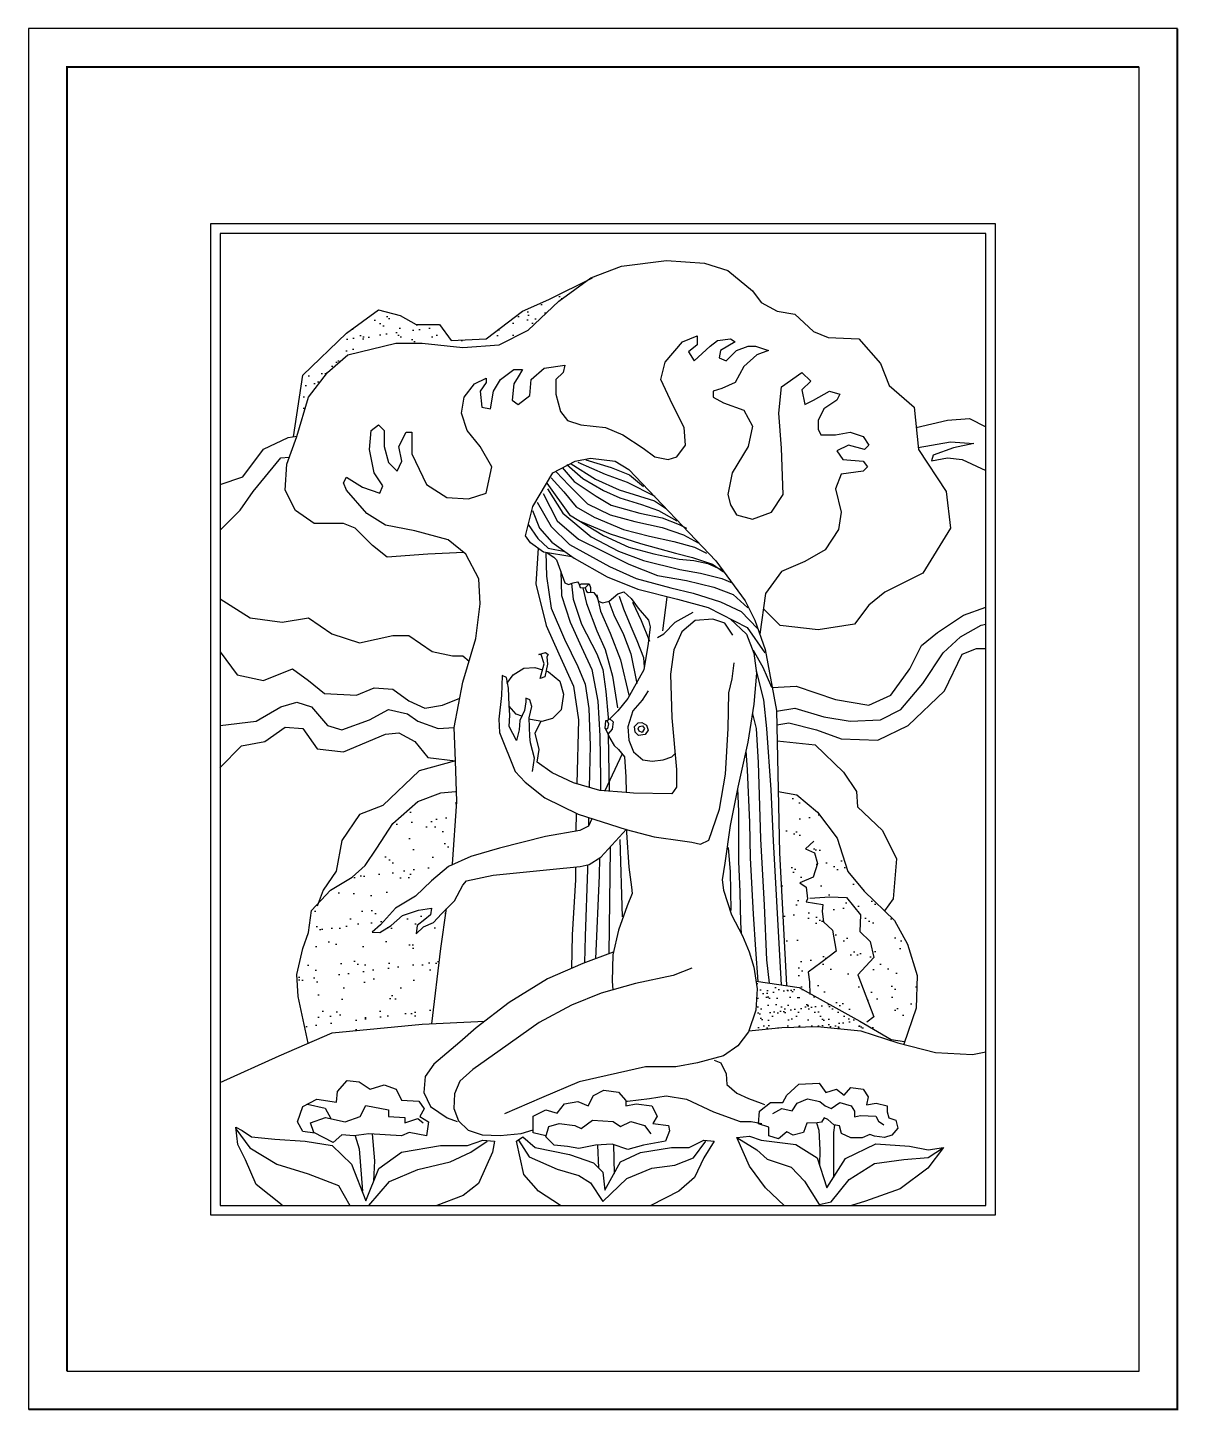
# Model space of a CAD drawing. Extents: x 220 to 821, y 184 to 906.
import ezdxf

# ---------------------------------------------------------------- set-up
doc = ezdxf.new("R2010")
doc.units = 0
doc.header["$MEASUREMENT"] = 0
for name, color, linetype in [('3', 3, 'CONTINUOUS'), ('4', 4, 'CONTINUOUS'), ('6', 6, 'CONTINUOUS'), ('7', 7, 'CONTINUOUS')]:
    doc.layers.add(name, color=color, linetype=linetype)

msp = doc.modelspace()

# ---------------------------------------------------------------- hatches: boundary and pattern name
at = {"layer": '3'}
h = msp.add_hatch(dxfattribs=at)
h.set_pattern_fill('AR-SAND', color=256, scale=6.4, style=0)
h.set_pattern_definition([(37.5, (346.959, -786.169), (-0.40316, 12.33167), [0, -9.728, 0, -10.88, 0, -10.4]), (7.5, (346.96, -786.169), (11.32657, 18.06173), [0, -5.248, 0, -8.768, 0, -3.36]), (327.5, (339.087, -786.169), (19.93051, 0.03622), [0, -3.2, 0, -11.52, 0, -15.04]), (317.5, (339.087, -786.169), (19.23921, 5.61712), [0, -1.6, 0, -7.552, 0, -8.64])])
h.paths.add_polyline_path([(402.82, 758.78), (386.09, 746.62), (363.28, 724.59), (358.47, 692.51), (360.25, 692.78), (366.3, 713.21), (376.19, 726.12), (386.83, 735.24), (411.92, 741.32), (425.61, 741.32), (446.89, 739.04), (465.9, 740.56), (481.11, 748.16), (497.07, 763.35), (512.02, 774.21), (491.77, 764.1), (478.09, 758.02), (459.08, 743.58), (440.83, 742.82), (434.75, 751.18), (422.59, 751.18), (414.22, 755.74)])
h = msp.add_hatch(dxfattribs=at)
h.set_pattern_fill('AR-SAND', color=256, scale=9.6, style=0)
h.set_pattern_definition([(37.5, (346.96, -786.169), (-0.60474, 18.4975), [0, -14.592, 0, -16.32, 0, -15.6]), (7.5, (346.96, -786.17), (16.98986, 27.0926), [0, -7.872, 0, -13.152, 0, -5.04]), (327.5, (335.151, -786.169), (29.89576, 0.05433), [0, -4.8, 0, -17.28, 0, -22.56]), (317.5, (335.151, -786.17), (28.8588, 8.4257), [0, -2.4, 0, -11.328, 0, -12.96])])
h.paths.add_polyline_path([(399.51, 433.74), (403.92, 437.67), (411.66, 446.23), (422.16, 452.49), (430.61, 460.61), (439.38, 468.07), (441.53, 469.04), (441.57, 469.32), (443.85, 501.99), (443.66, 507.37), (435.49, 506.55), (423.33, 501.99), (410.4, 490.6), (402.04, 477.68), (395.95, 468.56), (389.11, 462.48), (377.71, 455.65), (367.82, 445.01), (366.3, 433.61), (363.26, 425.26), (360.22, 411.58), (360.98, 400.18), (366.21, 375.79), (378.63, 381.11), (425.59, 385.64), (430.67, 385.89), (435.49, 425.26), (438.33, 445.85), (435.77, 443.28), (431.58, 438.85), (426.39, 436.58), (422.61, 432.91), (423.09, 437.19), (427.04, 440.47), (430.03, 442.9), (430.61, 446.32), (423.79, 445.34), (415.34, 442.42), (409.49, 437.23), (403.64, 433.66)])
h.paths.add_polyline_path([(679.11, 427.48), (672.32, 439.92), (656.47, 455.19), (647.99, 465.37), (642.33, 482.9), (632.14, 496.47), (621.39, 505.52), (611.6, 507.15), (612.26, 475.26), (615.94, 406.09), (615.99, 405.82), (622.52, 404.86), (654.21, 387.33), (670.62, 377.72), (677.64, 376.64), (683.64, 394.12), (684.2, 411.08)])
h = msp.add_hatch(dxfattribs=at)
h.set_pattern_fill('AR-SAND', color=256, scale=4, style=0)
h.set_pattern_definition([(37.5, (378.45, 133.8124), (-0.25197, 7.707295), [0, -6.08, 0, -6.8, 0, -6.5]), (7.5, (378.45, 133.812), (7.0791, 11.28858), [0, -3.28, 0, -5.48, 0, -2.1]), (327.5, (373.53, 133.8124), (12.45657, 0.02264), [0, -2, 0, -7.2, 0, -9.4]), (317.5, (373.53, 133.812), (12.0245, 3.5107), [0, -1, 0, -4.72, 0, -5.4])])
h.paths.add_polyline_path([(613.47, 383.94), (632.14, 384.5), (654.78, 382.24), (674.02, 376.02), (677.15, 375.22), (677.64, 376.64), (670.62, 377.72), (654.21, 387.33), (622.52, 404.86), (600.04, 408.15), (600.65, 404.19), (599.95, 392.97), (596.27, 382.26)])

# ---------------------------------------------------------------- linework, layer by layer
for points in [[(447.43, 631.97), (428.65, 631.15), (407.36, 629.63), (399.76, 635.71), (390.63, 644.83), (384.55, 647.11), (369.34, 647.11), (359.46, 653.95), (354.14, 664.58), (354.9, 678.26), (360.22, 692.69), (366.3, 713.21), (376.19, 726.12), (386.83, 735.24), (411.92, 741.32), (425.61, 741.32), (446.89, 739.04), (465.9, 740.56), (481.11, 748.16), (497.07, 763.35), (513.8, 775.51), (529.77, 781.59), (553.34, 784.63), (573.1, 783.11), (585.27, 779.31), (598.19, 768.67), (602.76, 762.59), (611.12, 758.03), (620.24, 756.51), (630.13, 747.4), (637.73, 744.36), (653.7, 743.6), (665.1, 730.68), (669.66, 719.29), (682.59, 707.89), (684.87, 685.86), (699.31, 663.82), (701.59, 644.83), (687.15, 621.28), (667.38, 611.4), (659.02, 604.56), (651.41, 594.68), (632.41, 591.64), (612.64, 593.92), (603.9, 602.66)], [(358.47, 692.51), (363.28, 724.59), (386.09, 746.62), (402.82, 758.78), (414.22, 755.74), (422.59, 751.18), (434.75, 751.18), (440.83, 742.82), (459.08, 743.58), (478.09, 758.02), (491.77, 764.1), (514.58, 775.49)], [(441.5, 468.81), (441.57, 469.32), (443.85, 501.99), (443.09, 523.27), (442.33, 540.74), (446.89, 564.29), (453.74, 587.09), (456.02, 605.32), (455.26, 618.24), (448.42, 631.15), (439.29, 638.75), (421.8, 643.31), (406.6, 646.35), (396.71, 652.43), (386.07, 664.58), (384.55, 668.38), (386.07, 671.42), (394.43, 666.1), (403.56, 663.06), (405.08, 666.86), (400.52, 673.7), (398.24, 685.86), (399, 695.73), (402.8, 698.77), (405.84, 695.73), (405.84, 687.38), (408.12, 679.02), (412.68, 674.46), (414.96, 679.78), (413.44, 687.38), (417.24, 694.97), (420.28, 694.97), (420.28, 683.58), (427.89, 667.62), (438.53, 660.78), (449.94, 660.02), (459.06, 663.06), (462.1, 676.74), (456.02, 687.38), (449.18, 695.73), (446.13, 704.85), (447.65, 713.21), (452.98, 720.05), (459.06, 723.08), (459.06, 720.81), (456.02, 716.25), (456.78, 707.89), (461.34, 707.13), (462.86, 716.25), (466.66, 722.32), (473.5, 727.64), (478.07, 727.64), (475.79, 723.84), (473.5, 720.05), (472.74, 711.69), (475.79, 709.41), (481.87, 713.97), (482.63, 722.32), (489.47, 728.4), (500.12, 729.92), (499.36, 726.12), (495.55, 722.32), (495.55, 714.73), (497.83, 705.61), (501.64, 701.05), (508.48, 698.77), (521.4, 697.25), (530.53, 693.45), (541.17, 686.62), (547.25, 682.06), (554.1, 680.54), (558.66, 682.06), (563.22, 688.14), (562.46, 697.25), (556.38, 709.41), (550.29, 722.32), (552.58, 731.44), (561.7, 742.08), (569.3, 745.12), (569.3, 740.56), (564.74, 736.76), (567.78, 732.2), (576.15, 739.8), (579.95, 742.84), (586.79, 743.6), (589.07, 742.08), (581.47, 737.52), (580.71, 733.72), (584.51, 732.2), (589.83, 737.52), (595.91, 739.8), (599.71, 739.8), (606.56, 737.52), (600.47, 735.24), (593.63, 729.16), (589.07, 720.81), (582.23, 717.77), (577.67, 716.25), (577.67, 713.21), (582.99, 710.17), (593.63, 706.37), (598.19, 698.01), (595.91, 687.38), (587.55, 673.7), (585.27, 662.3), (586.79, 656.98), (589.83, 651.67), (598.19, 649.39), (608.08, 653.19), (614.16, 662.3), (613.4, 686.62), (611.88, 704.85), (613.4, 718.53), (624.04, 726.12), (628.61, 721.57), (624.04, 717.01), (625.56, 709.41), (630.13, 711.69), (638.49, 716.25), (643.81, 714.73), (642.29, 711.69), (635.45, 707.13), (632.41, 701.05), (632.41, 696.49), (633.93, 693.45), (641.53, 693.45), (649.13, 694.97), (655.98, 692.69), (659.02, 688.14), (656.74, 685.86), (648.37, 688.14), (642.29, 685.1), (645.33, 680.54), (655.98, 679.78), (658.26, 676.74), (655.98, 674.46), (644.57, 672.94), (641.53, 665.34), (644.57, 653.19), (643.05, 644.07), (636.21, 633.43), (625.56, 627.35), (613.4, 622.04), (605.04, 610.64), (602, 589.37)], [(683.69, 697.27), (700.07, 701.2), (711.47, 701.96), (720.11, 697.64)], [(320.11, 667.58), (332.08, 671.56), (342.73, 686), (355.65, 692.08), (360.25, 692.78)], [(684.77, 686.8), (701.59, 689.8), (713.75, 689.04)], [(713.75, 689.04), (703.11, 686.76), (692.47, 682.96), (691.71, 679.92), (700.07, 681.44), (707.67, 680.68), (720.11, 674.88)], [(320.11, 643.65), (330.56, 654.09), (337.41, 663.97), (351.85, 681.44), (356.23, 681.88)], [(503.8, 629.76), (489.06, 632.21), (482.31, 637.12), (479.55, 640.8), (483.54, 656.14), (493.97, 673.62), (505.64, 679.76), (513.62, 681.29), (526.51, 679.76), (533.58, 675.47), (579.01, 627.61), (594.36, 606.75), (599.36, 596.75), (604.89, 581.41), (610.72, 549.5), (612.26, 475.26), (615.94, 406.09), (615.99, 405.82)], [(506.94, 679.21), (521.23, 673.03), (532.81, 668.79), (547.1, 661.46)], [(511.19, 680.37), (524.32, 676.51), (533.97, 672.65), (541.31, 666.47)], [(495.73, 674.12), (502.3, 667.18), (511.95, 657.53), (523.92, 651.74), (536.67, 648.27), (550.96, 645.18), (562.16, 641.32), (569.88, 637.07)], [(498.82, 676.44), (505, 669.11), (516.58, 661.39), (524.31, 656.76), (539.37, 652.51), (550.96, 650.2), (559.84, 646.72), (563.7, 644.79)], [(501.14, 677.98), (509.63, 670.65), (520.45, 664.47), (528.94, 660.62), (540.14, 657.14), (549.03, 654.05), (558.68, 648.65)], [(503.45, 678.37), (516.2, 670.26), (528.56, 664.86), (547.09, 659.07), (553.27, 654.83)], [(490.71, 668.33), (502.68, 651.74), (520.45, 640.93), (533.58, 634.76), (546.71, 631.29), (559.84, 628.58), (567.56, 627.81), (574.9, 626.27), (581.85, 623.18)], [(491.1, 665.25), (499.21, 652.51), (513.88, 640.16), (528.17, 632.83), (541.3, 627.81), (560.22, 623.18), (571.04, 621.25), (582.24, 618.55), (587.64, 616.23)], [(493.03, 671.04), (499.59, 663.7), (506.16, 655.98), (515.43, 650.58), (530.87, 644.02), (544.39, 640.55), (557.14, 637.85), (567.95, 634.76), (574.13, 631.67)], [(485.69, 658.3), (493.03, 645.56), (502.68, 636.3), (513.11, 630.51), (523.54, 624.72), (537.44, 618.55), (555.59, 613.53), (567.18, 610.83), (581.47, 606.2), (592.28, 601.18), (600.78, 592.31)], [(488.78, 662.93), (496.12, 648.65), (507.32, 639), (520.06, 632.83), (533.58, 625.88), (548.64, 620.09), (563.7, 617.39), (577.99, 613.92), (588.03, 610.06), (595.75, 603.11)], [(483.28, 653.93), (486.97, 644.72), (493.42, 637.36), (505.08, 629.08), (522.27, 619.26), (538.24, 612.82), (559.11, 607.6), (575.07, 603.31), (595.34, 592.88), (604.55, 579.69)], [(481.06, 646.72), (486.08, 639.39), (491.48, 634.37), (500.28, 632.49)], [(508.47, 648.27), (523.92, 641.71), (539.76, 636.69), (557.91, 631.67), (566.79, 629.36), (577.22, 625.88), (583.01, 622.02)], [(486.21, 634.28), (485.11, 615.61), (490.38, 593.86), (497.05, 579.13), (504.77, 562.29), (507.23, 544.74), (506.43, 511.21)], [(490.26, 632.01), (490.68, 619.63), (493, 603.03), (499.95, 586.83), (506.9, 572.55), (510.77, 563.28), (512.7, 550.55), (513.47, 531.25), (512.95, 509.37)], [(490.98, 631.95), (494.39, 629.63), (495.75, 628.27), (500.12, 616.14), (502.02, 615.32), (504.61, 616.14), (506.8, 616.68), (507.48, 615.87), (508.16, 613.69), (510.75, 613.55), (511.43, 611.64), (512.39, 611.1), (514.43, 611.37), (515.39, 611.1), (516.89, 608.92), (517.84, 606.6), (519.89, 605.78), (523.3, 606.6), (527.93, 610.42), (530.93, 611.51), (534.89, 607.96), (538.43, 602.92), (543.89, 596.79), (544.73, 593.22), (543.76, 584.45), (541.48, 570.81), (535.63, 560.42), (533.03, 555.88), (527.84, 549.38), (523.29, 544.84), (522.31, 544.19), (521.34, 544.19), (521.01, 540.29), (521.66, 539.64), (523.61, 535.09), (525.89, 531.2), (528.16, 529.25), (531.41, 525.35), (532.06, 514.96), (532.15, 506.73)], [(498.02, 622.33), (498.41, 609.6), (503.04, 595.7), (508.84, 582.58), (514.24, 571), (517.33, 554.41), (518.49, 536.27), (518.88, 514.27), (518.78, 507.79)], [(503.72, 615.86), (504.59, 607.67), (508.84, 594.54), (516.95, 579.11), (520.04, 571), (521.58, 559.43), (522.74, 545.92), (522.76, 544.49)], [(507.83, 614.84), (508.71, 615.72), (512.82, 615.72), (513.57, 613.72), (513.57, 611.23)], [(512.82, 615.72), (510.75, 613.55)], [(320.11, 607.82), (335.89, 597.87), (352.61, 595.59), (366.3, 597.87), (378.46, 589.51), (392.91, 584.95), (410.4, 588.75), (418.76, 588.75), (430.92, 580.39), (441.57, 578.11), (446.89, 578.11), (450.19, 575.28)], [(509.66, 613.61), (511.54, 605.35), (516.95, 591.07), (521.19, 581.42), (525.06, 567.53), (527.76, 550.93)], [(516.95, 609.98), (518.88, 601.49), (523.9, 589.91), (529.3, 576.02), (533.55, 557.5)], [(528.53, 609.21), (530.85, 602.65), (534.71, 593.39), (537.8, 586.05), (541.28, 577.18), (541.66, 572.16)], [(553.51, 608.74), (551.24, 591.2)], [(523.12, 606.51), (525.83, 599.56), (530.85, 589.14), (534.71, 579.11), (537.8, 563.67)], [(535.48, 606.12), (540.12, 596.47), (544.37, 585.67)], [(548.64, 587.63), (551.89, 589.58), (557.73, 595.75), (567.16, 600.95)], [(608.53, 561.47), (621, 562.16), (641.53, 555.32), (659.01, 552.28), (670.42, 557.6), (680.3, 571.28), (686.38, 583.43), (694.75, 590.27), (708.43, 599.39), (720.11, 603.47)], [(586.51, 597.42), (595.04, 589.32), (598.9, 579.5), (600.31, 568.97), (598.9, 552.83), (595.74, 532.95), (590.47, 509.44), (586.61, 489.45), (583.8, 469.8), (582.4, 461.03), (583.1, 455.77), (587.31, 442.78), (592.93, 431.91), (596.44, 423.49), (598.9, 415.42), (600.65, 404.19), (599.95, 392.97), (596.09, 381.74), (590.47, 374.37), (583.1, 369.11), (569.41, 365.6), (558.17, 363.5), (542.37, 363.5), (507.58, 355.69), (487.92, 347.27), (468.61, 338.85)], [(587.95, 588.86), (583.74, 595.18), (577.42, 597.28), (568.29, 596.58), (561.27, 590.62), (557.06, 581.15), (555.3, 568.52), (556, 545.71), (558.46, 518.7), (558.46, 509.58), (556, 506.07), (535.99, 506.42), (532.15, 506.73)], [(610.73, 549.18), (620.24, 550.76), (635.44, 546.2), (649.13, 543.92), (665.09, 544.68), (675.74, 550), (687.14, 563.68), (697.79, 579.63), (706.91, 587.99), (717.56, 594.07), (720.11, 594.58)], [(320.11, 580.14), (329.04, 568.24), (342.73, 565.2), (357.93, 571.28), (366.3, 565.2), (374.66, 558.36), (391.39, 557.6), (400.51, 561.4), (410.4, 560.64), (418.76, 554.56), (427.12, 550.76), (436.25, 552.28), (445.29, 556)], [(598.53, 580.99), (603.55, 572.11), (608.18, 561.69)], [(610.87, 542.11), (617.2, 543.16), (631.64, 539.37), (644.57, 534.81), (663.57, 534.05), (679.54, 541.64), (698.55, 559.88), (707.67, 578.87), (715.27, 581.91), (720.11, 581.91)], [(469.96, 563.59), (473.21, 568.14), (478.73, 571.71), (484.58, 572.04), (488.52, 570.78)], [(532.21, 487.45), (546.87, 483.61), (561.62, 481.51), (566.54, 480.81), (571.1, 479.75), (575.31, 481.86), (580.93, 498), (584.09, 516.24), (585.49, 540.1), (585.84, 558.69), (587.6, 566.06), (588.65, 574.48)], [(483.33, 517.64), (484.38, 524.66), (482.28, 532.73), (481.92, 535.89), (481.57, 545.71), (482.98, 551.68), (481.92, 555.18), (479.82, 555.89), (479.82, 554.13), (479.12, 549.57), (476.66, 544.31), (476.31, 539.4), (474.9, 533.78), (471.04, 541.15), (471.39, 547.12), (471.04, 552.38), (470.69, 561.15), (469.64, 566.76), (467.53, 567.81), (467.18, 557.29), (465.78, 545.01), (466.13, 537.99), (474.2, 517.64), (479.47, 512.03), (489.65, 503.96), (507.13, 495.36), (532.21, 487.45)], [(490.39, 570.19), (491.73, 569.76), (497.58, 564.89), (499.53, 558.07), (498.23, 549.96), (493.68, 545.41), (488.16, 543.79), (482.31, 544.76), (481.6, 545.04)], [(600.07, 570.18), (603.93, 555.13), (605.48, 540.08), (607.8, 508.05), (608.95, 481.42), (612.43, 418.51), (613.25, 406.22)], [(543.76, 559.76), (540.51, 554.89), (535.63, 549.37), (533.03, 540.92), (533.68, 534.11), (535.96, 527.94), (540.83, 523.72), (545.71, 523.07), (551.55, 523.72), (556.1, 525.34), (558.05, 527.29)], [(320.11, 541.75), (338.93, 543.92), (351.85, 551.52), (360.22, 553.8), (367.82, 551.52), (376.18, 541.64), (383.79, 539.37), (398.23, 544.68), (408.11, 550), (418, 547.72), (423.32, 543.92), (433.96, 540.13), (442.33, 540.72)], [(477.71, 546.56), (474.83, 547.68), (471.09, 551.72)], [(532.15, 506.73), (518.44, 507.82), (504.75, 511.68), (493.51, 516.94), (485.79, 522.56), (486.84, 529.22), (484.73, 537.64), (487.68, 543.87)], [(522.35, 544.21), (523.06, 542.5), (522.42, 540.22), (521.79, 539.59)], [(523.64, 545.19), (525.47, 543.64), (524.96, 539.71), (522.72, 537.17)], [(538.42, 543.14), (540.45, 543.26), (542.86, 541.87), (543.62, 539.33), (542.1, 536.92), (538.67, 536.41), (536.89, 538.19), (536.64, 541.23), (538.42, 543.14)], [(539.05, 541.11), (540.7, 541.61), (541.84, 540.09), (540.57, 538.06), (539.05, 538.7), (538.42, 539.97), (539.05, 541.11)], [(598.14, 547.8), (600.07, 540.08), (601.23, 522.33), (602.39, 482.58), (604.32, 447.84), (605.48, 419.28), (606.95, 407.14)], [(319.92, 519.61), (331.32, 531.01), (343.49, 533.29), (354.13, 540.88), (363.26, 540.13), (370.86, 529.49), (384.55, 527.97), (406.59, 537.09), (413.44, 537.85), (421.8, 533.29), (428.64, 524.93), (443.09, 523.27), (424.08, 518.09)], [(522.89, 536.77), (523.39, 507.43)], [(594.66, 528.5), (595.44, 518.47), (596.6, 491.07), (596.98, 472.54), (598.53, 443.21), (599.69, 424.69), (600.91, 408.02)], [(611.05, 533.75), (631.01, 531.53), (645.72, 517.39), (652.51, 507.21), (653.08, 499.3), (666.09, 486.86), (673.45, 472.15), (671.75, 451.23), (667.06, 444.99)], [(530.09, 526.94), (521.08, 507.61)], [(424.08, 518.09), (405.07, 499.86), (392.91, 495.3), (383.79, 481.62), (380.74, 465.67), (373.9, 455.79), (370.86, 447.43)], [(366.21, 375.79), (360.98, 400.18), (360.22, 411.58), (363.26, 425.26), (366.3, 433.61), (367.82, 445.01), (377.71, 455.65), (389.11, 462.48), (395.95, 468.56), (402.04, 477.68), (410.4, 490.6), (423.33, 501.99), (435.49, 506.55), (443.09, 507.31)], [(590.42, 508.82), (590.8, 496.85), (590.8, 470.61), (591.58, 454.79), (591.96, 438.58), (592.35, 433.18)], [(611.6, 507.15), (621.39, 505.52), (632.14, 496.47), (642.33, 482.9), (647.99, 465.37), (656.47, 455.19), (672.32, 439.92), (679.11, 427.48), (684.2, 411.08), (683.64, 394.12), (677.15, 375.22)], [(514.28, 493.02), (512.5, 489.18), (507.95, 486.91), (490.01, 483.73), (466.06, 477.56), (451, 473.31), (439.38, 468.07), (430.61, 460.61), (422.16, 452.49), (411.66, 446.23), (403.92, 437.67), (399.51, 433.74), (403.64, 433.66), (409.49, 437.23), (415.34, 442.42), (423.79, 445.34), (430.61, 446.32), (430.03, 442.9), (427.04, 440.47), (423.09, 437.19), (422.61, 432.91), (426.39, 436.58), (431.58, 438.85), (435.77, 443.28), (442.63, 450.14), (446.86, 458.33), (448.81, 460.61), (462.78, 463.53), (492.35, 466.45), (508.27, 468.07), (512.82, 469.05), (518.99, 472.95), (532.32, 487.56)], [(506.06, 495.89), (505.84, 486.63)], [(512.57, 493.55), (512.47, 489.17)], [(532.37, 487.41), (532.38, 485.85), (533.68, 467.67), (534.98, 457.27), (535.31, 454.03), (532.71, 447.53), (528.16, 434.87), (525.24, 421.88), (524.91, 408.24), (525.24, 403.7)], [(523.88, 478.3), (523.9, 477.22), (523.15, 422.5)], [(528.92, 482.24), (530.08, 441.72)], [(585.4, 477.94), (586.55, 465.21), (586.94, 445.14)], [(630.22, 481.23), (625.88, 477.22), (630.55, 475.22), (632.22, 469.55), (629.88, 462.54), (622.87, 459.54), (626.21, 457.2), (626.88, 451.2), (626.21, 449.53), (634.89, 448.2), (634.56, 444.53), (635.23, 439.19), (639.9, 434.85), (641.9, 423.84), (633.89, 417.83), (627.21, 412.83), (627.88, 407.83), (628.21, 401.15)], [(518.24, 472.47), (518.1, 463.33), (516.23, 419.89)], [(505.82, 467.83), (505.82, 461.08), (504.07, 432.32), (503.69, 414.82)], [(511.98, 468.87), (511.93, 466.42), (510.77, 431.68), (510.4, 417.69)], [(628.21, 451.53), (638.56, 452.2), (647.24, 451.87), (654.59, 442.86), (654.26, 434.18), (659.6, 428.84), (661.6, 420.5), (653.25, 411.5), (654.59, 407.83), (661.6, 389.47), (657.93, 386.81)], [(430.67, 385.89), (435.49, 425.26), (438.36, 446.08)], [(525.46, 423.37), (509.66, 417.41), (491.05, 409.34), (471.04, 397.06), (453.84, 383.73), (445.41, 376.36), (431.72, 364.78), (427.16, 358.47), (426.45, 350.05), (429.97, 342.68), (438.74, 336.72), (444.01, 334.96)], [(566.54, 414.95), (556.7, 411.09), (537.04, 406.88), (519.14, 401.97), (503.69, 395.66), (486.84, 386.53), (466.48, 372.15), (452.08, 361.98), (445.41, 356.01), (442.6, 349.35), (442.25, 341.63), (444.71, 335.31), (449.63, 330.4), (457, 327.94), (466.48, 327.59), (477.36, 328.65), (483.65, 330.55)], [(600.04, 408.15), (622.52, 404.86), (654.21, 387.33), (670.62, 377.72), (677.64, 376.64)], [(320.11, 355.2), (350.9, 369.24), (378.63, 381.11), (425.59, 385.64), (458.39, 387.25)], [(596.27, 382.26), (613.47, 383.94), (632.14, 384.5), (654.78, 382.24), (674.02, 376.02), (693.82, 370.93), (713.06, 369.8), (720.11, 371.21)], [(578.12, 366.89), (581.63, 365.48), (584.44, 359.87), (584.79, 354.26), (590.06, 349.7), (596.03, 346.89), (602.7, 344.43), (604.45, 343.73)], [(369.69, 328.75), (363.35, 329.65), (360.52, 334.74), (363.35, 342.66), (370.7, 346.62), (380.89, 344.92), (381.46, 350.58), (386.55, 356.23), (392.77, 355.66), (398.43, 351.71), (405.79, 353.97), (412.01, 351.71), (414.84, 346.05), (423.9, 345.49), (426.73, 341.53), (424.46, 337.57), (428.99, 334.74), (427.86, 327.39), (418.8, 329.09), (414.84, 327.39), (397.87, 328.52), (389.94, 327.39), (383.72, 327.96), (379.19, 324), (369.01, 329.09), (367.31, 334.18), (375.23, 337), (385.42, 334.74), (393.34, 337.57), (396.17, 343.22), (408.05, 340.96), (408.05, 337.57), (416.54, 337), (416.54, 334.18), (423.33, 336.44), (426.16, 334.18)], [(631.96, 334.26), (626.57, 333.97), (624.87, 329.16), (619.49, 327.75), (616.09, 329.44), (611.84, 325.76), (606.74, 327.46), (606.74, 331.99), (601.36, 333.69), (601.93, 340.2), (607.59, 344.73), (614.11, 344.73), (616.09, 348.69), (622.32, 354.35), (633.09, 354.92), (636.49, 350.11), (642.15, 351.81), (646.12, 348.69), (649.52, 352.66), (656.03, 351.81), (658.58, 347.84), (657.73, 343.6), (662.83, 344.45), (668.5, 343.03), (668.5, 339.92), (669.35, 336.8), (673.03, 335.67), (674.16, 331.43), (671.05, 327.75), (667.08, 326.61), (661.98, 327.18), (659.43, 328.03), (655.47, 326.33), (649.52, 326.33), (644.7, 328.59), (643.57, 332.56), (640.74, 333.12), (637.62, 335.95), (635.64, 336.8), (634.22, 334.54), (631.96, 334.26)], [(490.17, 327.35), (483.65, 328.98), (483.65, 337.67), (490.17, 340.93), (496.15, 339.3), (499.95, 344.19), (507.01, 345.27), (512.45, 343.1), (515.17, 348.53), (520.6, 351.25), (528.21, 350.16), (532.01, 345.82), (532.01, 343.1), (537.45, 344.19), (545.6, 343.1), (548.32, 337.67), (546.14, 333.87), (554.3, 332.78), (554.84, 330.07), (552.67, 324.64), (541.25, 322.47), (533.1, 320.29), (524.95, 323.01), (516.25, 322.47), (507.56, 320.84), (501.58, 321.92), (494.52, 322.47), (490.17, 326.81), (491.8, 332.24), (497.23, 333.87), (505.38, 332.78), (508.65, 331.15), (514.62, 335.5), (525.49, 334.96), (529.3, 332.24), (534.73, 334.96), (541.8, 332.78), (545.06, 328.44)], [(532.01, 345.24), (532.83, 345.49), (544.42, 346.89), (553.19, 348.29), (563.73, 346.54), (577.77, 339.87), (591.81, 334.96), (597.43, 334.96), (603.05, 333.91)], [(608.73, 339.07), (613.54, 341.62), (618.93, 340.48), (621.47, 344.45), (626.86, 346.71), (633.37, 345.3), (636.2, 343.03), (639.32, 341.62), (643.85, 344.73), (649.8, 343.03), (651.5, 340.2), (651.5, 337.37), (654.62, 337.94), (662.55, 337.65), (663.96, 335.11), (666.8, 333.12)], [(365.82, 343.99), (374.95, 341.84), (377.88, 336.42)], [(631.56, 334.23), (632.81, 330.29), (633.37, 320.1), (633.16, 312.17)], [(641.04, 333.06), (640.45, 329.16), (640.45, 315.57), (640.45, 305.68)], [(352.6, 291.2), (339.02, 301.94), (333.36, 314.95), (329.4, 322.87), (328.26, 331.91), (331.66, 330.22), (336.6, 326.89), (348.64, 325.69), (364.48, 324.56), (378.63, 322.3), (388.81, 312.69), (396.17, 293.46), (402.96, 310.43), (414.84, 318.91), (435.21, 322.3), (449.36, 322.3), (457.28, 325.13), (463.51, 324.56), (462.38, 318.91), (455.02, 302.51), (447.1, 296.29), (433.34, 291.07)], [(328.37, 331.05), (335.62, 321.17), (349.77, 312.69), (366.18, 307.6), (382.02, 301.38), (387.82, 291.07)], [(390.62, 327.49), (392.77, 320.6), (394.47, 298.55)], [(399.56, 328.52), (400.7, 314.38), (400.32, 303.83)], [(497.91, 291.07), (486.36, 298.57), (478.76, 307.26), (474.95, 324.64), (478.21, 326.81), (484.73, 321.38), (502.67, 317.58), (515.17, 313.23), (520.06, 308.35), (521.14, 299.11), (529.3, 313.78), (539.62, 318.66), (555.93, 321.38), (565.16, 321.38), (572.77, 325.18), (578.21, 324.64), (572.77, 315.95), (567.88, 305.63), (559.73, 298.57), (545.06, 290.97)], [(476.04, 325.18), (481.47, 316.49), (496.15, 309.97), (507.56, 306.72), (513.54, 302.91), (520.06, 293.14), (532.56, 305.09), (545.6, 310.52), (557.56, 312.15), (567.34, 315.95), (573.86, 324.64)], [(614.78, 291.07), (605.05, 300.29), (596.55, 311.61), (590.03, 326.61), (596.55, 327.18), (602.78, 325.2), (620.91, 322.93), (631.96, 315.86), (637.05, 300.29), (646.69, 315.57), (662.55, 323.22), (680.11, 322.08), (690.03, 320.1), (697.96, 321.23), (689.74, 310.48), (675.3, 299.72), (657.17, 293.21), (649.86, 291.07)], [(590.03, 326.61), (600.51, 320.1), (605.89, 315.29), (618.36, 311.04), (625.44, 303.68), (633.09, 291.51), (639.32, 292.93), (648.67, 304.53), (661.98, 313.03), (677.28, 315.01), (690.03, 316.14), (697.96, 321.23)], [(397.84, 291.07), (408.62, 303.64), (423.33, 309.86), (440.31, 313.82), (451.06, 318.91), (459.55, 324.56)], [(517.32, 322.53), (517.79, 310.61)], [(525.54, 322.81), (525.93, 307.71)]]:
    msp.add_lwpolyline(points, dxfattribs=at)
msp.add_lwpolyline([(487.22, 566.31), (489.46, 573.99), (487.83, 578.86), (486.53, 578.86), (490.11, 579.83), (491.41, 578.86), (490.76, 577.56), (491.08, 573.66), (489.78, 567.17), (487.22, 566.31)], close=True, dxfattribs=at)
at = {"layer": '4'}
for points in [[(820.11, 905.65), (220.11, 905.65), (220.11, 184.54)], [(240.11, 204.54), (800.11, 204.54), (800.11, 885.65)]]:
    msp.add_lwpolyline(points, dxfattribs=at)
msp.add_lwpolyline([(315.11, 286.07), (725.11, 286.07), (725.11, 803.72), (315.11, 803.72)], close=True, dxfattribs=at)
at = {"layer": '6', "const_width": 1}
for points in [[(220.11, 184.54), (820.11, 184.54), (820.11, 905.65)], [(800.11, 885.65), (240.11, 885.65), (240.11, 204.54)]]:
    msp.add_lwpolyline(points, dxfattribs=at)
at = {"layer": '7'}
msp.add_lwpolyline([(320.11, 291.07), (720.11, 291.07), (720.11, 798.72), (320.11, 798.72)], close=True, dxfattribs=at)

doc.saveas('drawing.dxf')
